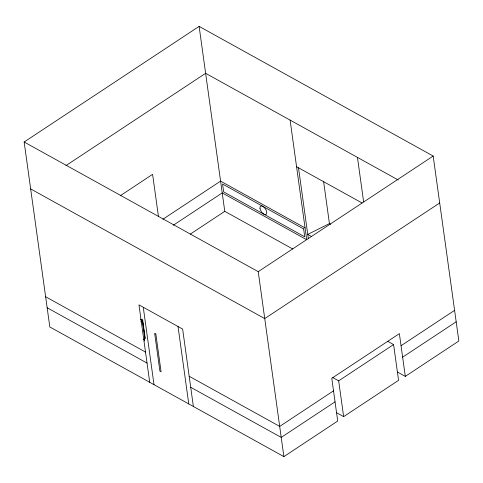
<?xml version="1.0" encoding="UTF-8"?>
<svg xmlns="http://www.w3.org/2000/svg" width="483" height="483" viewBox="0 0 483 483"><rect width="100%" height="100%" fill="white"/><g stroke="black" fill="none" stroke-linecap="round" stroke-linejoin="round"><path stroke-width="0.72" d="M142.763 320.724L141.187 322.022M143.632 339.646L145.208 338.348L142.696 320.211L140.867 319.178M405.303 376.384L399.369 333.638L331.779 378.304L337.708 421.049L283.883 456.616L49.815 326.955L24.15 142.002L199.117 26.384L433.185 156.045L458.85 340.998L405.303 376.384L397.533 372.079M65.905 165.633L205.625 73.307L398.252 180.008M120.237 195.742L152.604 174.351L158.454 216.529M162.934 219.222L220.586 181.125L305.063 227.922M173.343 225.223L222.222 192.922L306.699 239.725L290.102 120.104M190.314 234.11L224.776 211.337L292.758 248.993M140.782 321.388L142.642 320.157L141.597 319.957L142.696 320.211L142.437 321.195L144.882 338.818M24.15 142.002L258.224 271.663L433.185 156.045M439.699 202.969L264.732 318.587L30.658 188.925M332.763 377.573L338.674 380.845L393.591 344.554L398.56 380.344L343.642 416.636L336.416 412.633M401.047 345.731L454.594 310.346M333.518 390.838L279.693 426.404L189.185 376.269M335.045 401.844L281.221 437.411L190.713 387.275M402.635 357.179L456.187 321.793M330.746 224.323L329.436 223.593L307.749 234.4L311.674 236.573M296.568 166.72L361.996 202.957M387.68 341.282L393.591 344.554M140.553 319.227L141.839 319.939M45.619 296.743L145.516 352.077M47.147 307.749L147.037 363.083M357.462 157.416L363.621 201.809M323.58 181.409L329.436 223.593M338.674 380.845L343.642 416.636M298.506 167.788L308.359 238.777M258.224 271.663L283.883 456.616M199.117 26.384L224.776 211.337M193.381 406.481L182.634 329.068L138.965 304.876L149.706 382.288M178.028 326.514L188.768 403.927M143.264 307.254L154.005 384.667M142.684 321.763L143.499 327.637M143.699 329.104L144.006 331.308M144.212 332.775L144.417 334.242M144.616 335.709L144.924 337.913M144.278 339.259L144.508 340.938M303.644 228.954L222.554 184.035L223.647 191.896L304.731 236.815L303.644 228.954M155.84 333.988L154.669 333.342L159.915 371.155L161.087 371.807L155.84 333.988M259.975 208.39A4.957 2.475 56.5 0 0 265.517 214.603A4.957 2.475 56.5 0 0 264.575 207.799A4.957 2.475 56.5 0 0 259.975 208.39"/></g></svg>
